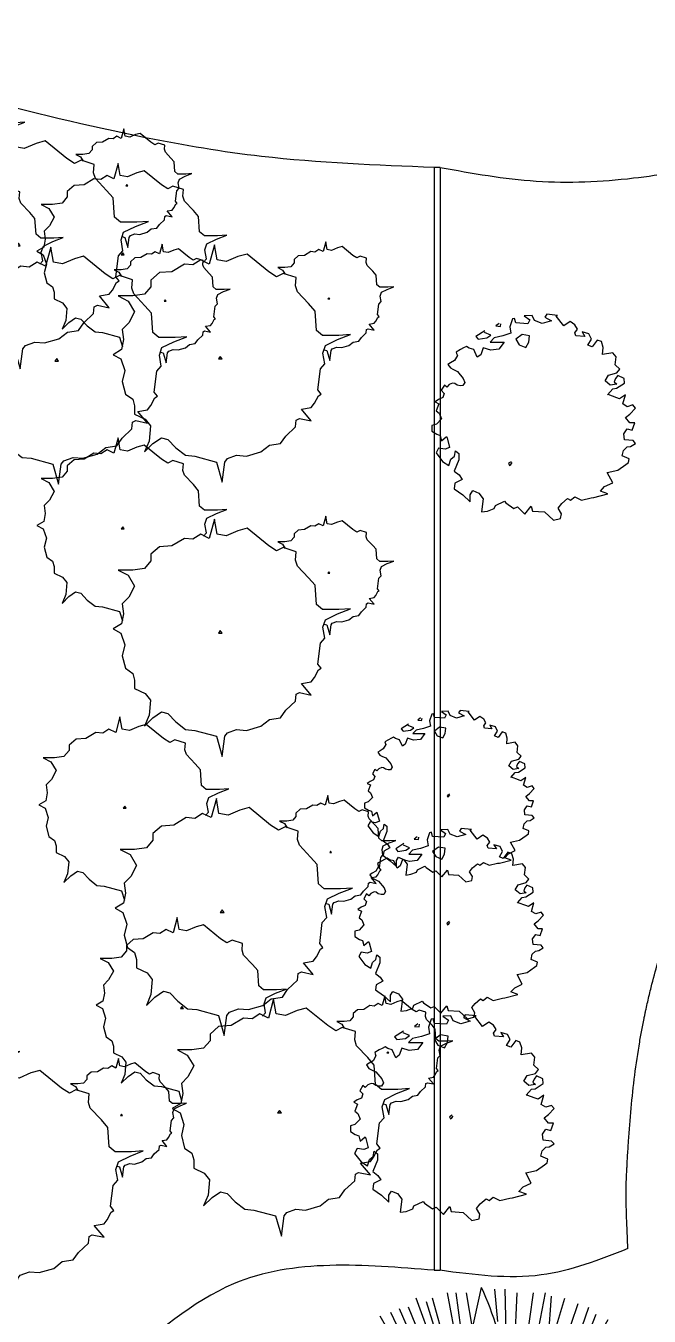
# Model space of a CAD drawing. Header units: millimetres. Extents: x -2023021 to 4454414, y -304659 to 993992.
# Drawn here: x 1525621 to 1541298, y 807687 to 840137 of the extents above; entities that cross this region are included whole.
import ezdxf

# ---------------------------------------------------------------- set-up
doc = ezdxf.new("R2010")
doc.units = ezdxf.units.MM
doc.header["$LTSCALE"] = 10
doc.header["$MEASUREMENT"] = 0
doc.layers.add('zelen', color=69, linetype='Continuous')

# ---------------------------------------------------------------- blocks, each defined once
blk = doc.blocks.new('K12-2')
at = {"linetype": 'Continuous'}
for p, q in [((-75.8, 221.1), (-83.8, 215.1)), ((-83.8, 215.1), (-72.9, 214.1)), ((-72.9, 214.1), (-71.7, 220.1)), ((-44.2, 231.8), (-50.5, 213.2)), ((-39.4, 233.2), (-44.2, 231.8)), ((-36.4, 222.2), (-39.4, 233.2)), ((-7.3, 220.3), (-36.4, 222.2)), ((2.7, 240.4), (-16, 239.4)), ((-16, 239.4), (-2.9, 229.8)), ((-2.9, 229.8), (-7.3, 220.3)), ((8.5, 228.4), (2.7, 240.4)), ((26.9, 221), (8.5, 228.4)), ((49, 227.3), (26.9, 221)), ((37.2, 242.9), (32.8, 236)), ((32.8, 236), (49, 227.3)), ((63.4, 239.9), (37.2, 242.9)), ((60, 238.5), (63.4, 239.9)), ((78.2, 215.1), (60, 238.5)), ((93.3, 225.4), (78.2, 215.1)), ((104.7, 218.1), (93.3, 225.4)), ((110.7, 207.7), (104.7, 218.1)), ((-110.2, 203.6), (-131.2, 190.2)), ((-131.2, 190.2), (-125.8, 183.5)), ((-125.8, 183.5), (-105.1, 186.5)), ((-111, 199.8), (-111, 199.8)), ((-95.4, 192.9), (-111, 199.8)), ((-105.1, 186.5), (-95.4, 192.9)), ((-88.1, 186.5), (-97.6, 176.8)), ((-67.3, 191.3), (-88.1, 186.5)), ((-47.9, 197.6), (-67.3, 191.3)), ((-50.5, 213.2), (-47.9, 197.6)), ((-21.4, 194.8), (-36.4, 183.8)), ((-3.9, 191.8), (-21.4, 194.8)), ((-5.4, 176.8), (-3.9, 191.8)), ((104.4, 199), (110.7, 207.7)), ((106.8, 191.8), (104.4, 199)), ((128.2, 190), (106.8, 191.8)), ((138, 196), (121.7, 200.8)), ((121.7, 200.8), (128.2, 190)), ((144, 183.5), (138, 196)), ((-167.8, 158.9), (-178.2, 152.9)), ((-160.5, 162.6), (-167.8, 158.9)), ((-153.5, 166), (-160.5, 162.6)), ((-147.4, 162.3), (-153.5, 166)), ((-136.5, 159.1), (-147.4, 162.3)), ((-127.8, 140.5), (-136.5, 159.1)), ((-113.7, 163.2), (-119.9, 146.4)), ((-96.1, 157.5), (-113.7, 163.2)), ((-97.6, 176.8), (-63.8, 176.4)), ((-76.3, 160), (-96.1, 157.5)), ((-63.8, 176.4), (-76.3, 160)), ((-36.4, 183.8), (-28.2, 170.2)), ((-28.2, 170.2), (-12.6, 163.9)), ((-12.6, 163.9), (-5.4, 176.8)), ((135.7, 169.7), (144, 183.5)), ((145.4, 165.6), (135.7, 169.7)), ((157.2, 181.4), (145.4, 165.6)), ((167.4, 177.8), (157.2, 181.4)), ((171.9, 163.7), (167.4, 177.8)), ((170.3, 147.4), (171.9, 163.7)), ((-191.6, 127.6), (-198.2, 123.6)), ((-198.2, 123.6), (-192.1, 115.1)), ((-182.4, 133.1), (-191.6, 127.6)), ((-175.4, 145), (-182.4, 133.1)), ((-178.2, 152.9), (-177.3, 149.7)), ((-177.3, 149.7), (-175.4, 145)), ((-119.9, 146.4), (-127.8, 140.5)), ((194.8, 151.5), (170.3, 147.4)), ((202.5, 141.9), (194.8, 151.5)), ((200.1, 122.9), (202.5, 141.9)), ((-192.1, 115.1), (-186.3, 111.9)), ((-186.3, 111.9), (-175.4, 106.9)), ((-175.4, 106.9), (-161.2, 90.2)), ((176.5, 84.7), (184.3, 97.8)), ((184.3, 97.8), (204.7, 103.2)), ((211.3, 112.1), (200.1, 122.9)), ((206.5, 96.9), (200.9, 89.6)), ((204.7, 103.2), (211.3, 112.1)), ((222, 90), (206.5, 96.9)), ((-206.4, 74.1), (-213.7, 61.9)), ((-213.7, 61.9), (-206.6, 54.3)), ((-200.8, 69.6), (-206.4, 74.1)), ((-195, 75.5), (-200.8, 69.6)), ((-186.7, 79.2), (-195, 75.5)), ((-181.6, 78.5), (-186.7, 79.2)), ((-176.1, 74.4), (-181.6, 78.5)), ((-169, 72.7), (-176.1, 74.4)), ((-162.2, 73), (-169, 72.7)), ((-157.4, 80.3), (-162.2, 73)), ((-161.2, 90.2), (-157.4, 80.3)), ((188.7, 74.2), (176.5, 84.7)), ((181.9, 50.9), (194.6, 65.4)), ((204.5, 76.7), (188.7, 74.2)), ((194.6, 65.4), (203.8, 66.6)), ((200.9, 89.6), (198.2, 82.4)), ((198.2, 82.4), (204.5, 76.7)), ((203.8, 66.6), (222.9, 79)), ((222.9, 79), (222, 90)), ((-220, 39.8), (-228.5, 34.3)), ((-228.5, 34.3), (-219.3, 29.9)), ((-210.1, 44.4), (-220, 39.8)), ((-206.6, 54.3), (-210.1, 44.4)), ((183.9, 51.6), (181.9, 50.9)), ((204, 44.2), (183.9, 51.6)), ((210.8, 41.9), (204, 44.2)), ((224.6, 50.9), (210.8, 41.9)), ((218.3, 29.3), (224.6, 50.9)), ((-219.3, 29.9), (-225.6, 12.9)), ((-225.6, 12.9), (-218.6, 7.6)), ((-218.6, 7.6), (-213, -5.8)), ((6.3, 3.5), (0, 0)), ((0, 0), (2, -5.3)), ((5.1, -2.8), (8, 1.4)), ((229, 22.6), (218.3, 29.3)), ((225.2, -3), (235.1, 5.3)), ((242.8, 27), (229, 22.6)), ((235.1, 5.3), (248.9, 19.4)), ((248.9, 19.4), (242.8, 27)), ((-236.1, -22.1), (-236.3, -35.7)), ((-225.4, -18.7), (-236.1, -22.1)), ((-213, -5.8), (-225.4, -18.7)), ((2, -5.3), (5.1, -2.8)), ((220.7, -41.4), (229, -30.1)), ((235.1, -15.6), (225.2, -3)), ((229, -30.1), (240.7, -33.2)), ((247, -15.6), (235.1, -15.6)), ((240.7, -33.2), (247, -15.6)), ((-236.3, -35.7), (-224.6, -42.8)), ((-224.6, -42.8), (-216.4, -45.4)), ((-216.4, -45.4), (-213.2, -58.2)), ((-213.2, -58.2), (-201.3, -48.3)), ((-201.3, -48.3), (-199.7, -51.6)), ((-199.7, -51.6), (-193.8, -74.2)), ((222.5, -56), (220.7, -41.4)), ((242.9, -58), (222.5, -56)), ((248.7, -64.5), (242.9, -58)), ((-220.3, -75.8), (-226.3, -87.3)), ((-226.3, -87.3), (-211, -107.5)), ((-204.7, -78.3), (-220.3, -75.8)), ((-193.8, -74.2), (-204.7, -78.3)), ((-182.1, -94.6), (-179.7, -82.4)), ((-179.7, -82.4), (-172.2, -88.4)), ((-172.2, -88.4), (-172.2, -103.4)), ((217.3, -94.4), (220, -81.1)), ((220, -81.1), (228.8, -72.8)), ((228.8, -72.8), (237.1, -71.8)), ((237.1, -71.8), (248.7, -64.5)), ((-211, -107.5), (-195.5, -117.2)), ((-195.5, -117.2), (-190.7, -102)), ((-190.7, -102), (-182.1, -94.6)), ((-172.2, -103.4), (-183.1, -130.3)), ((206.7, -128), (225.9, -114.4)), ((233.4, -101.5), (217.3, -94.4)), ((225.9, -114.4), (232.4, -110.3)), ((232.4, -110.3), (233.4, -101.5)), ((-183.1, -130.3), (-170.9, -139.7)), ((-164.2, -150.3), (-181.2, -159.5)), ((-170.9, -139.7), (-164.2, -150.3)), ((181.4, -133.6), (206.7, -128)), ((194.5, -158), (181.4, -133.6)), ((-181.2, -159.5), (-182.9, -172.4)), ((-182.9, -172.4), (-162.4, -187.2)), ((-144.7, -186.7), (-138.7, -177)), ((-138.7, -177), (-124.3, -183.3)), ((-124.3, -183.3), (-113.9, -196.4)), ((165.1, -178.2), (175.1, -167.4)), ((183.1, -184.9), (165.1, -178.2)), ((175.1, -167.4), (194.5, -158)), ((-162.4, -187.2), (-144.5, -203.3)), ((-144.5, -203.3), (-144.7, -186.7)), ((-113.9, -196.4), (-118.2, -227.7)), ((-87.6, -219.7), (-85, -212.5)), ((-85, -212.5), (-63.4, -202.2)), ((-63.4, -202.2), (-60, -206.3)), ((-60, -206.3), (-40.6, -219.2)), ((-15, -233), (0.7, -213.7)), ((0.7, -213.7), (3.4, -226.1)), ((64.3, -218.5), (72.9, -207.5)), ((72.9, -207.5), (86.9, -196)), ((86.9, -196), (93.8, -199.9)), ((93.8, -199.9), (104, -192)), ((104, -192), (119.8, -199.8)), ((119.8, -199.8), (143.5, -194.3)), ((143.5, -194.3), (149.6, -193.4)), ((149.6, -193.4), (183.1, -184.9)), ((-118.2, -227.7), (-103.4, -225.6)), ((-103.4, -225.6), (-87.6, -219.7)), ((-40.6, -219.2), (-32.1, -215.5)), ((-32.1, -215.5), (-15, -233)), ((3.4, -226.1), (32.3, -227.9)), ((32.3, -227.9), (53.2, -247.3)), ((53.2, -247.3), (70.2, -243.2)), ((72.2, -232.3), (64.3, -218.5)), ((70.2, -243.2), (72.2, -232.3))]:
    blk.add_line(p, q, dxfattribs=at)
blk = doc.blocks.new('Clump of Trees or Bushes - plan')
for points in [[(-10.993, 56.487), (-9.228, 58.426), (-10.144, 63.512), (-8.923, 67.033), (-3.43, 69.772), (2.673, 72.119), (-2.82, 71.728), (-10.449, 71.728), (-13.195, 74.075), (-13.806, 83.073), (-16.857, 86.594), (-22.045, 92.071), (-22.961, 94.81), (-22.656, 98.722), (-28.759, 100.678), (-31.811, 99.113), (-35.472, 101.461), (-45.543, 109.676), (-49.815, 108.503), (-55.308, 106.155), (-59.58, 106.938), (-60.801, 113.98), (-63.242, 104.982), (-67.209, 106.938), (-70.872, 104.59), (-74.839, 104.982), (-80.637, 101.461), (-86.435, 101.069), (-90.402, 97.548), (-90.402, 94.419), (-93.454, 90.898), (-98.947, 90.115), (-105.66, 90.115), (-101.083, 87.768), (-98.031, 82.682), (-100.778, 77.596), (-103.829, 74.466), (-103.219, 69.772), (-104.134, 65.077), (-108.102, 62.73), (-104.439, 60.774), (-102.609, 55.297), (-103.829, 50.211), (-102.303, 44.342), (-98.947, 41.995), (-98.031, 38.865), (-98.031, 34.953), (-93.148, 32.606), (-90.707, 29.476), (-91.317, 22.434), (-93.454, 17.348), (-89.487, 21.26), (-85.519, 23.999), (-82.468, 23.216), (-78.806, 19.304), (-74.228, 15.783), (-69.956, 15.392), (-59.886, 12.653), (-58.254, 7.074)], [(59.448, 5.262), (60.936, 4.858), (62.652, -1.011), (63.415, 4.858), (64.178, 5.836), (66.848, 6.814), (69.709, 6.569), (73.905, 7.792), (76.385, 9.748), (79.627, 10.237), (81.153, 12.438), (84.014, 15.127), (84.205, 17.084), (85.158, 17.573), (88.591, 16.839), (85.73, 20.262), (88.591, 20.751), (89.545, 21.974), (90.689, 24.174), (91.452, 24.663), (90.499, 25.886), (91.261, 31.999), (92.596, 33.466), (92.024, 36.645), (92.787, 38.845), (96.22, 40.557), (100.035, 42.024), (96.602, 41.779), (91.834, 41.779), (90.117, 43.246), (89.736, 48.871), (87.828, 51.071), (84.586, 54.494), (84.014, 56.206), (84.205, 58.651), (80.39, 59.873), (78.483, 58.895), (76.194, 60.362), (69.9, 65.497), (67.23, 64.764), (63.797, 63.297), (61.126, 63.786), (60.364, 68.187), (58.838, 62.563), (56.358, 63.786), (54.07, 62.319), (51.59, 62.563), (47.966, 60.362), (44.343, 60.118), (41.863, 57.917), (41.863, 55.961), (39.956, 53.761), (36.523, 53.272), (32.327, 53.272), (35.187, 51.805), (36.641, 49.381)]]:
    blk.add_lwpolyline(points)
for points in [[(-4.577, 66.508), (-7.629, 55.261), (-12.588, 57.706), (-17.166, 54.772), (-22.125, 55.261), (-29.372, 50.86), (-36.62, 50.371), (-41.579, 45.969), (-41.579, 42.057), (-45.393, 37.656), (-52.259, 36.678), (-60.651, 36.678), (-54.93, 33.743), (-51.115, 27.386), (-54.548, 21.029), (-58.363, 17.116), (-57.6, 11.248), (-58.744, 5.38), (-63.703, 2.446), (-59.126, 0), (-56.837, -6.846), (-58.363, -13.203), (-56.455, -20.539), (-52.259, -23.473), (-51.115, -27.385), (-51.115, -32.275), (-45.012, -35.21), (-41.96, -39.122), (-42.723, -47.924), (-45.393, -54.282), (-40.434, -49.391), (-35.475, -45.968), (-31.661, -46.946), (-27.083, -51.837), (-21.362, -56.238), (-16.021, -56.727), (-3.433, -60.15), (0, -71.887), (1.526, -60.15), (3.052, -58.194), (8.392, -56.238), (14.114, -56.727), (22.506, -54.282), (27.465, -50.369), (33.949, -49.391), (37.001, -44.99), (42.723, -39.611), (43.104, -35.699), (45.012, -34.721), (51.878, -36.188), (46.156, -29.341), (51.878, -28.363), (53.785, -25.918), (56.074, -21.517), (57.6, -20.539), (55.692, -18.094), (57.218, -5.868), (59.888, -2.934), (58.744, 3.424), (60.27, 7.825), (67.136, 11.248), (74.765, 14.182), (67.899, 13.693), (58.363, 13.693), (54.93, 16.627), (54.167, 27.875), (50.352, 32.276), (43.867, 39.123), (42.723, 42.546), (43.104, 47.436), (35.475, 49.882), (31.661, 47.925), (27.083, 50.86), (14.495, 61.129), (9.155, 59.662), (2.289, 56.728), (-3.052, 57.706)], [(-58.055, 61.947), (-58.97, 60.774), (-57.139, 60.774)], [(62.08, 35.667), (61.508, 34.933), (62.652, 34.933)], [(-1.144, 1.468), (-2.289, 0), (0, 0)]]:
    blk.add_lwpolyline(points, close=True)
blk = doc.blocks.new('T12')
for p, q in [((-0.1347, 0.5457), (-0.2532, 1.1696)), ((-0.1641, 0.8312), (-0.2091, 1.1696)), ((-0.1268, 0.9828), (-0.1572, 1.1696)), ((-0.0015, 1.0262), (-0.0162, 1.1872)), ((0.0435, 0.8042), (0.0357, 1.1872)), ((0.0435, 0.2249), (0.1767, 1.1696)), ((0.066, 0.5457), (0.0954, 1.1696)), ((0.0876, 0.4035), (0.2364, 1.1696)), ((-0.0231, 0.0475), (-0.446, 1.0979)), ((-0.1494, 0.4305), (-0.4088, 1.1426)), ((-0.0975, 0.2966), (-0.3569, 1.1249)), ((-0.1425, 0.4928), (-0.3276, 1.1426)), ((0.021, 0.1098), (0.3324, 1.1426)), ((0.1179, 0.2966), (0.3989, 1.1155)), ((0.2511, 0.9463), (0.2658, 1.152)), ((0.2589, 0.5375), (0.4518, 1.0979)), ((-0.2982, 0.5375), (-0.587, 1.0533)), ((-0.1425, 0.2519), (-0.5351, 1.0709)), ((-0.1494, 0.306), (-0.4911, 1.0897)), ((0.3324, 0.6702), (0.488, 1.0627)), ((0.3843, 0.7513), (0.5478, 1.0356)), ((-0.2835, 0.4834), (-0.6389, 0.9828)), ((0.4959, 0.8312), (0.5997, 1.0004)), ((-0.4764, 0.7149), (-0.6683, 0.9287)), ((0.629, 0.7948), (0.7181, 0.9205)), ((-0.6683, 0.6173), (-0.8465, 0.8394)), ((-0.6908, 0.7149), (-0.8024, 0.8488)), ((0.5331, 0.5633), (0.8151, 0.8394)), ((0.6222, 0.7243), (0.7485, 0.8841)), ((-0.6017, 0.5375), (-0.8612, 0.7948)), ((0.1023, 0.0921), (0.867, 0.7948)), ((-0.3873, 0.3142), (-0.9356, 0.7419)), ((0.2589, 0.2167), (0.911, 0.7325)), ((-0.3276, 0.2249), (-0.9806, 0.689)), ((0.0288, 0.0205), (0.9629, 0.6526)), ((-0.0681, 0.0557), (-1.01, 0.6173)), ((0.488, 0.2613), (0.9776, 0.6256)), ((0.5771, 0.2966), (1.0226, 0.5997)), ((-0.5949, 0.2613), (-1.0697, 0.5281)), ((-0.4911, 0.2519), (-1.0325, 0.5551)), ((-0.2316, 0.1192), (-1.0991, 0.4576)), ((0.3255, 0.1814), (1.0452, 0.501)), ((-0.2982, 0.1274), (-1.1138, 0.4035)), ((0.8219, 0.3412), (1.0373, 0.4388)), ((0.9414, 0.3412), (1.0745, 0.3859)), ((-0.6321, 0.1991), (-1.1363, 0.3412)), ((-0.7731, 0.2167), (-1.1588, 0.279)), ((-1.0766, 0.2167), (-1.1657, 0.2343)), ((0.9776, 0.1814), (1.1411, 0.2249)), ((0.7553, 0.1004), (1.1558, 0.1544)), ((-1.01, 0.0827), (-1.151, 0.1004)), ((0.6594, 0.0827), (1.1558, 0.1004)), ((-0.9356, 0.0557), (-1.1657, 0.0475)), ((-0.7055, -0.0148), (-1.151, 0.0028)), ((0.488, 0.0299), (1.1636, 0.0381)), ((-0.4911, -0.0148), (-1.1951, -0.1311)), ((-0.2757, -0.0324), (-1.1804, -0.2016)), ((-0.8024, -0.0324), (-1.1804, -0.0594)), ((-0.075, -0.0148), (-1.1432, -0.3003)), ((0.0357, -0.0418), (0.77, -0.8608)), ((0.1473, -0.0066), (1.1783, -0.05)), ((0.3774, -0.0594), (1.1783, -0.157)), ((-0.0906, -0.1217), (-0.7359, -0.9407)), ((-0.0231, -0.1123), (0.1023, -1.1639)), ((-0.446, -0.1664), (-1.1432, -0.345)), ((-0.3941, -0.157), (-1.106, -0.4155)), ((-0.3423, -0.1311), (-1.0697, -0.4954)), ((-0.0084, -0.157), (0.0357, -1.1545)), ((0.0063, -0.1311), (0.1767, -1.1545)), ((0.1473, -0.1311), (0.8366, -0.7985)), ((0.2217, -0.1664), (0.9189, -0.7362)), ((0.6369, -0.1393), (1.1558, -0.2192)), ((0.7407, -0.1758), (1.1039, -0.2815)), ((-0.0162, -0.2557), (-0.0015, -1.1545)), ((0.2658, -0.2192), (0.911, -0.8079)), ((-0.2835, -0.3179), (-0.7574, -0.9148)), ((-0.1866, -0.2909), (-0.684, -0.9407)), ((0.9257, -0.2815), (1.0892, -0.3179)), ((-0.6389, -0.3356), (-1.0325, -0.54)), ((-0.3354, -0.3626), (-0.7574, -0.8702)), ((-0.0309, -0.3262), (-0.0681, -1.1815)), ((0.2364, -0.3262), (0.7113, -0.9148)), ((0.2736, -0.3708), (0.6437, -0.9853)), ((0.5331, -0.345), (0.9629, -0.6916)), ((0.6516, -0.3802), (0.9776, -0.6469)), ((1.0001, -0.345), (1.0971, -0.3532)), ((-0.6987, -0.3884), (-1.0247, -0.594)), ((-0.3795, -0.3978), (-0.8171, -0.8337)), ((-0.2316, -0.3978), (-0.6242, -0.9947)), ((0.7632, -0.4155), (1.0226, -0.5846)), ((-0.261, -0.4695), (-0.5577, -1.0123)), ((0.1101, -0.4871), (0.2139, -1.1463)), ((0.9776, -0.4695), (1.0452, -0.513)), ((-0.7799, -0.6199), (-0.9062, -0.7456)), ((-0.684, -0.594), (-0.869, -0.7809)), ((-0.305, -0.6117), (-0.5126, -1.0394)), ((-0.0828, -0.6117), (-0.1719, -1.1369)), ((0.162, -0.6117), (0.2805, -1.1016)), ((-0.0681, -0.6645), (-0.1053, -1.1275)), ((-0.3197, -0.7186), (-0.4686, -1.0746)), ((0.2589, -0.8161), (0.3255, -1.1016)), ((0.4587, -0.8079), (0.5771, -1.0029)), ((0.3177, -0.896), (0.3774, -1.057)), ((-0.3648, -0.9583), (-0.4539, -1.1016)), ((-0.2091, -0.923), (-0.2463, -1.1463)), ((0.4734, -0.9501), (0.5037, -1.0394))]:
    blk.add_line(p, q)
for points in [[(-0.0139, 0.0114, -0.018232), (-0.0936, 0.2904, -0.024654), (-0.1347, 0.501, -0.00785), (-0.1671, 0.7541, -0.014321), (-0.1494, 0.8935), (-0.0828, 1.1954)], [(-0.0139, 0.0114, 0.025596), (0.0353, 0.3018, 0.037835), (0.0435, 0.501, 0.00676), (0.0332, 0.7157, 0.00961), (0.021, 0.8664, 0.051445), (-0.0045, 0.9904, 0.029602), (-0.0828, 1.1954)], [(-0.0136, 0.0111, 0.025596), (0.2089, 0.2041, 0.037835), (0.3418, 0.3528, 0.00676), (0.4702, 0.5252, 0.00961), (0.5565, 0.6493, 0.051445), (0.6155, 0.7612, 0.029602), (0.6853, 0.9694)], [(-0.0136, 0.0111, -0.018232), (0.102, 0.2772, -0.024654), (0.2041, 0.466, -0.00785), (0.3398, 0.682, -0.014321), (0.442, 0.7784), (0.6853, 0.9694)], [(-0.0128, 0.0121, 0.025596), (-0.1512, 0.2721, 0.037835), (-0.2664, 0.4348, 0.00676), (-0.4058, 0.5985, 0.00961), (-0.5075, 0.7104, 0.051445), (-0.6034, 0.7929, 0.029602), (-0.7907, 0.9074)], [(-0.0128, 0.0121, -0.018232), (-0.2463, 0.1843, -0.024654), (-0.4075, 0.326, -0.00785), (-0.5878, 0.5065, -0.014321), (-0.6589, 0.6277), (-0.7907, 0.9074)], [(-0.0048, 0.0132, -0.018232), (0.2536, 0.1453, -0.024654), (0.4524, 0.2262, -0.00785), (0.6944, 0.3069, -0.014321), (0.8346, 0.3164), (1.1437, 0.3094)], [(-0.0048, 0.0132, 0.025596), (0.2897, 0.021, 0.037835), (0.4868, 0.0514, 0.00676), (0.6954, 0.103, 0.00961), (0.841, 0.144, 0.051445), (0.9576, 0.193, 0.029602), (1.1437, 0.3094)], [(-0.0214, 0.0136, 0.025596), (-0.2976, 0.116, 0.037835), (-0.4919, 0.161, 0.00676), (-0.7048, 0.1908, 0.00961), (-0.8552, 0.2068, 0.051445), (-0.9817, 0.2048, 0.029602), (-1.1977, 0.1659)], [(-0.0214, 0.0136, -0.018232), (-0.3104, -0.0129, -0.024654), (-0.525, -0.0141, -0.00785), (-0.7797, 0.0011, -0.014321), (-0.9134, 0.0444), (-1.1977, 0.1659)], [(0.0001, 0.0131, 0.025596), (-0.1492, -0.2408, 0.037835), (-0.2276, -0.4241, 0.00676), (-0.2943, -0.6285, 0.00961), (-0.3364, -0.7737, 0.051445), (-0.3567, -0.8986, 0.029602), (-0.3564, -1.1181)], [(0.0001, 0.0131, -0.018232), (-0.0246, -0.276, -0.024654), (-0.0611, -0.4875, -0.00785), (-0.1207, -0.7355, -0.014321), (-0.1868, -0.8595), (-0.3564, -1.1181)], [(-0.014, 0.005, 0.025596), (0.0455, -0.2835, 0.037835), (0.1101, -0.4721, 0.00676), (0.1976, -0.6685, 0.00961), (0.2637, -0.8045, 0.051445), (0.3324, -0.9107, 0.029602), (0.4797, -1.0734)], [(-0.014, 0.005, -0.018232), (0.1615, -0.2261, -0.024654), (0.2762, -0.4075, -0.00785), (0.3982, -0.6315, -0.014321), (0.4322, -0.7679), (0.4797, -1.0734)], [(-0.0028, 0.0018, 0.025596), (0.2362, -0.1704, 0.037835), (0.4114, -0.2657, 0.00676), (0.6086, -0.3511, 0.00961), (0.7493, -0.4066, 0.051445), (0.8718, -0.4383, 0.029602), (1.0904, -0.4585)], [(-0.0028, 0.0018, -0.018232), (0.2828, -0.0497, -0.024654), (0.49, -0.1057, -0.00785), (0.7314, -0.1882, -0.014321), (0.8487, -0.2656), (1.0904, -0.4585)], [(0, -0.0051, 0.025596), (-0.2733, -0.115, 0.037835), (-0.4474, -0.2123, 0.00676), (-0.625, -0.3334, 0.00961), (-0.747, -0.4226, 0.051445), (-0.8393, -0.5092, 0.029602), (-0.9731, -0.6832)], [(0, -0.0051, -0.018232), (-0.1961, -0.2189, -0.024654), (-0.3542, -0.3641, -0.00785), (-0.5529, -0.5242, -0.014321), (-0.681, -0.5819), (-0.9731, -0.6832)]]:
    blk.add_lwpolyline(points, format="xyb")

msp = doc.modelspace()

# ---------------------------------------------------------------- linework, layer by layer
for p, q in [((1535893, 836576), (1535893, 808840)), ((1536043, 836576), (1535893, 836576)), ((1536043, 836576), (1536043, 808840)), ((1536043, 835377), (1536043, 835377)), ((1535893, 808840), (1536043, 808840))]:
    msp.add_line(p, q)
at = {"linetype": 'Continuous'}
for p, q in [((1537860, 832765), (1537793, 832569)), ((1537910, 832780), (1537860, 832765)), ((1537942, 832664), (1537910, 832780)), ((1538355, 832856), (1538158, 832845)), ((1538158, 832845), (1538296, 832744)), ((1538296, 832744), (1538249, 832643)), ((1538416, 832729), (1538355, 832856)), ((1538610, 832651), (1538416, 832729)), ((1538844, 832718), (1538610, 832651)), ((1538720, 832882), (1538673, 832809)), ((1538673, 832809), (1538844, 832718)), ((1538996, 832850), (1538720, 832882)), ((1538960, 832836), (1538996, 832850)), ((1539152, 832589), (1538960, 832836)), ((1539312, 832697), (1539152, 832589)), ((1539432, 832621), (1539312, 832697)), ((1537163, 832468), (1536940, 832326)), ((1537154, 832427), (1537154, 832427)), ((1537319, 832354), (1537154, 832427)), ((1537526, 832653), (1537441, 832589)), ((1537441, 832589), (1537556, 832578)), ((1537556, 832578), (1537569, 832641)), ((1537820, 832404), (1537616, 832337)), ((1537793, 832569), (1537820, 832404)), ((1538249, 832643), (1537942, 832664)), ((1538100, 832374), (1537942, 832259)), ((1538285, 832343), (1538100, 832374)), ((1539429, 832419), (1539495, 832511)), ((1539454, 832343), (1539429, 832419)), ((1539495, 832511), (1539432, 832621)), ((1539784, 832387), (1539612, 832438)), ((1539612, 832438), (1539680, 832324)), ((1539847, 832255), (1539784, 832387)), ((1536632, 832035), (1536554, 831995)), ((1536705, 832070), (1536632, 832035)), ((1536770, 832031), (1536705, 832070)), ((1536940, 832326), (1536998, 832255)), ((1536998, 832255), (1537217, 832287)), ((1537125, 832040), (1537061, 831863)), ((1537312, 831980), (1537125, 832040)), ((1537217, 832287), (1537319, 832354)), ((1537396, 832287), (1537296, 832184)), ((1537296, 832184), (1537653, 832180)), ((1537616, 832337), (1537396, 832287)), ((1537653, 832180), (1537520, 832007)), ((1537942, 832259), (1538028, 832115)), ((1538028, 832115), (1538194, 832048)), ((1538194, 832048), (1538269, 832184)), ((1538269, 832184), (1538285, 832343)), ((1539680, 832324), (1539454, 832343)), ((1539759, 832109), (1539847, 832255)), ((1539861, 832066), (1539759, 832109)), ((1539987, 832233), (1539861, 832066)), ((1540095, 832195), (1539987, 832233)), ((1540142, 832046), (1540095, 832195)), ((1540125, 831874), (1540142, 832046)), ((1536400, 831723), (1536303, 831665)), ((1536474, 831848), (1536400, 831723)), ((1536554, 831995), (1536445, 831932)), ((1536445, 831932), (1536454, 831898)), ((1536454, 831898), (1536474, 831848)), ((1536885, 831997), (1536770, 832031)), ((1536976, 831801), (1536885, 831997)), ((1537061, 831863), (1536976, 831801)), ((1537520, 832007), (1537312, 831980)), ((1540384, 831917), (1540125, 831874)), ((1540465, 831816), (1540384, 831917)), ((1540440, 831615), (1540465, 831816)), ((1536303, 831665), (1536233, 831622)), ((1536233, 831622), (1536298, 831532)), ((1536298, 831532), (1536359, 831499)), ((1536359, 831499), (1536474, 831447)), ((1536474, 831447), (1536624, 831269)), ((1540273, 831349), (1540488, 831407)), ((1540558, 831501), (1540440, 831615)), ((1540488, 831407), (1540558, 831501)), ((1536147, 831099), (1536070, 830971)), ((1536206, 831053), (1536147, 831099)), ((1536267, 831114), (1536206, 831053)), ((1536355, 831153), (1536267, 831114)), ((1536409, 831146), (1536355, 831153)), ((1536466, 831103), (1536409, 831146)), ((1536542, 831084), (1536466, 831103)), ((1536614, 831088), (1536542, 831084)), ((1536664, 831165), (1536614, 831088)), ((1536624, 831269), (1536664, 831165)), ((1540190, 831211), (1540273, 831349)), ((1540319, 831101), (1540190, 831211)), ((1540486, 831127), (1540319, 831101)), ((1540449, 831264), (1540420, 831187)), ((1540420, 831187), (1540486, 831127)), ((1540508, 831340), (1540449, 831264)), ((1540479, 831021), (1540680, 831152)), ((1540671, 831267), (1540508, 831340)), ((1540680, 831152), (1540671, 831267)), ((1536003, 830737), (1535914, 830679)), ((1536107, 830786), (1536003, 830737)), ((1536070, 830971), (1536145, 830890)), ((1536145, 830890), (1536107, 830786)), ((1540247, 830855), (1540382, 831008)), ((1540269, 830862), (1540247, 830855)), ((1540481, 830784), (1540269, 830862)), ((1540382, 831008), (1540479, 831021)), ((1540553, 830760), (1540481, 830784)), ((1540698, 830855), (1540553, 830760)), ((1540632, 830627), (1540698, 830855)), ((1535914, 830679), (1536010, 830633)), ((1536010, 830633), (1535944, 830453)), ((1535944, 830453), (1536018, 830397)), ((1540745, 830556), (1540632, 830627)), ((1540890, 830603), (1540745, 830556)), ((1540809, 830373), (1540955, 830522)), ((1540955, 830522), (1540890, 830603)), ((1535946, 830119), (1535833, 830084)), ((1536077, 830255), (1535946, 830119)), ((1536018, 830397), (1536077, 830255)), ((1540705, 830285), (1540809, 830373)), ((1540809, 830153), (1540705, 830285)), ((1540935, 830153), (1540809, 830153)), ((1540869, 829966), (1540935, 830153)), ((1535833, 830084), (1535831, 829940)), ((1535831, 829940), (1535955, 829865)), ((1535955, 829865), (1536041, 829837)), ((1536041, 829837), (1536075, 829703)), ((1536075, 829703), (1536201, 829807)), ((1536201, 829807), (1536217, 829772)), ((1536217, 829772), (1536280, 829533)), ((1540657, 829880), (1540745, 830000)), ((1540677, 829725), (1540657, 829880)), ((1540745, 830000), (1540869, 829966)), ((1536000, 829516), (1535937, 829395)), ((1536165, 829490), (1536000, 829516)), ((1536280, 829533), (1536165, 829490)), ((1536404, 829318), (1536429, 829447)), ((1536429, 829447), (1536508, 829384)), ((1540621, 829320), (1540650, 829460)), ((1540650, 829460), (1540743, 829548)), ((1540892, 829705), (1540677, 829725)), ((1540743, 829548), (1540831, 829559)), ((1540831, 829559), (1540953, 829636)), ((1540953, 829636), (1540892, 829705)), ((1535937, 829395), (1536098, 829182)), ((1536098, 829182), (1536262, 829079)), ((1536262, 829079), (1536312, 829240)), ((1536312, 829240), (1536404, 829318)), ((1536508, 829225), (1536393, 828941)), ((1536508, 829384), (1536508, 829225)), ((1540791, 829246), (1540621, 829320)), ((1540712, 829109), (1540781, 829152)), ((1540781, 829152), (1540791, 829246)), ((1536393, 828941), (1536522, 828842)), ((1536522, 828842), (1536592, 828730)), ((1540242, 828906), (1540510, 828965)), ((1540380, 828648), (1540242, 828906)), ((1540510, 828965), (1540712, 829109)), ((1536413, 828633), (1536395, 828497)), ((1536395, 828497), (1536612, 828340)), ((1536592, 828730), (1536413, 828633)), ((1540070, 828435), (1540176, 828549)), ((1540176, 828549), (1540380, 828648)), ((1536612, 828340), (1536800, 828170)), ((1536799, 828346), (1536861, 828448)), ((1536800, 828170), (1536799, 828346)), ((1536861, 828448), (1537014, 828381)), ((1537014, 828381), (1537124, 828243)), ((1537124, 828243), (1537079, 827913)), ((1537429, 828073), (1537657, 828181)), ((1537657, 828181), (1537693, 828138)), ((1539097, 828125), (1539244, 828247)), ((1539244, 828247), (1539317, 828206)), ((1539317, 828206), (1539425, 828290)), ((1539425, 828290), (1539592, 828208)), ((1539592, 828208), (1539842, 828265)), ((1539842, 828265), (1539906, 828275)), ((1539906, 828275), (1540260, 828364)), ((1540260, 828364), (1540070, 828435)), ((1537079, 827913), (1537235, 827935)), ((1537235, 827935), (1537402, 827997)), ((1537402, 827997), (1537429, 828073)), ((1537693, 828138), (1537897, 828002)), ((1537897, 828002), (1537987, 828041)), ((1537987, 828041), (1538168, 827857)), ((1538168, 827857), (1538334, 828060)), ((1538334, 828060), (1538362, 827929)), ((1538362, 827929), (1538668, 827911)), ((1538668, 827911), (1538888, 827705)), ((1539005, 828010), (1539097, 828125)), ((1539089, 827864), (1539005, 828010)), ((1539068, 827748), (1539089, 827864)), ((1538888, 827705), (1539068, 827748))]:
    msp.add_line(p, q, dxfattribs=at)
msp.add_lwpolyline([(1537830, 829173), (1537763, 829136), (1537785, 829080), (1537817, 829106), (1537848, 829151)], dxfattribs=at)
for points, knots in [([(1535893, 836576), (1534443, 836631), (1532006, 836723), (1528134, 837374), (1524249, 838344), (1519305, 839558), (1511689, 841229), (1500992, 844357), (1492090, 846066), (1487316, 847039)], [0, 0, 0, 0, 4350.331225, 7307.035646, 11757.963323, 16358.700806, 22581.2468, 35145.002511, 49758.642477, 49758.642477, 49758.642477, 49758.642477]), ([(1540761, 809386), (1540708, 810765), (1540712, 810857), (1540720, 811025), (1540723, 811100), (1540729, 811216), (1540731, 811257), (1540734, 811331), (1540736, 811364), (1540739, 811429), (1540741, 811462), (1540746, 811560), (1540750, 811626), (1540761, 811822), (1540770, 811954), (1540797, 812361), (1540819, 812638), (1540871, 813192), (1540901, 813470), (1540971, 814026), (1541012, 814304), (1541069, 814639), (1541078, 814695), (1541108, 814862), (1541129, 814974), (1541157, 815113), (1541162, 815140), (1541172, 815186), (1541176, 815205), (1541183, 815239), (1541186, 815255), (1541192, 815285), (1541196, 815301), (1541205, 815347), (1541212, 815378), (1541232, 815470), (1541246, 815531), (1541288, 815714), (1541317, 815835), (1541400, 816165), (1541456, 816372), (1541571, 816783), (1541631, 816987), (1541753, 817392), (1541816, 817593), (1541942, 817992), (1542006, 818191), (1542133, 818586), (1542197, 818782), (1542322, 819174), (1542384, 819369), (1542449, 819577), (1542453, 819591), (1542461, 819616), (1542465, 819628), (1542472, 819651), (1542475, 819662), (1542486, 819697), (1542493, 819720), (1542514, 819789), (1542529, 819836), (1542571, 819975), (1542599, 820069), (1542680, 820336), (1542732, 820511), (1542838, 820863), (1542892, 821041), (1543002, 821396), (1543058, 821574), (1543176, 821932), (1543236, 822111), (1543363, 822469), (1543429, 822649), (1543569, 823006), (1543643, 823185), (1543798, 823540), (1543880, 823717), (1543986, 823931), (1544005, 823968), (1544032, 824021), (1544040, 824036), (1544055, 824064), (1544061, 824077), (1544082, 824117), (1544096, 824144), (1544140, 824225), (1544169, 824279), (1544258, 824440), (1544318, 824545), (1544442, 824753), (1544505, 824856), (1544661, 825103), (1544754, 825245), (1544944, 825526), (1545041, 825665), (1545236, 825938), (1545334, 826074), (1545532, 826341), (1545631, 826473), (1545830, 826736), (1545929, 826866), (1546126, 827125), (1546224, 827254), (1546419, 827510), (1546515, 827638), (1546621, 827782), (1546633, 827798), (1546653, 827824), (1546660, 827834), (1546683, 827865), (1546698, 827885), (1546728, 827926), (1546743, 827946), (1546788, 828008), (1546818, 828049), (1546908, 828173), (1546968, 828257), (1547149, 828510), (1547271, 828683), (1547515, 829030), (1547638, 829204), (1547885, 829555), (1548009, 829731), (1548261, 830082), (1548389, 830258), (1548649, 830609), (1548782, 830784), (1549052, 831131), (1549191, 831303), (1549475, 831644), (1549620, 831812), (1549896, 832117), (1550025, 832254), (1550289, 832523), (1550425, 832656), (1550704, 832915), (1550848, 833042), (1551143, 833289), (1551295, 833409), (1551466, 833536), (1551480, 833547), (1551504, 833564), (1551514, 833571), (1551532, 833584), (1551540, 833591), (1551557, 833603), (1551566, 833609), (1551591, 833627), (1551608, 833640), (1551660, 833676), (1551694, 833700), (1551797, 833771), (1551865, 833818), (1552042, 833935), (1552151, 834004), (1552368, 834139), (1552476, 834205), (1552693, 834334), (1552800, 834397), (1553015, 834521), (1553121, 834582), (1553332, 834702), (1553436, 834762), (1553643, 834881), (1553744, 834939), (1553945, 835057), (1554044, 835116), (1554237, 835234), (1554332, 835293), (1554517, 835412), (1554608, 835472), (1554784, 835593), (1554869, 835654), (1555035, 835778), (1555115, 835841), (1555255, 835956), (1555315, 836008), (1555433, 836114), (1555490, 836168), (1555599, 836277), (1555652, 836333), (1555713, 836401), (1555724, 836412), (1555754, 836447), (1555774, 836470), (1555804, 836506), (1555814, 836518), (1555830, 836538), (1555836, 836545), (1555848, 836560), (1555854, 836568), (1555860, 836575), (1555860, 836575), (1555860, 836576)], [0, 0, 0, 0, 2562.523836, 2562.523836, 2783.053407, 2783.053407, 2904.339792, 2904.339792, 3000.442465, 3000.442465, 3096.545137, 3096.545137, 3288.750482, 3288.750482, 3673.161171, 3673.161171, 4476.589252, 4476.589252, 5280.017333, 5280.017333, 6083.445413, 6083.445413, 6244.797168, 6244.797168, 6567.500678, 6567.500678, 6645.604109, 6645.604109, 6700.570085, 6700.570085, 6745.117446, 6745.117446, 6789.664808, 6789.664808, 6878.75953, 6878.75953, 7056.948974, 7056.948974, 7413.327864, 7413.327864, 8031.863747, 8031.863747, 8650.39963, 8650.39963, 9268.935513, 9268.935513, 9887.471396, 9887.471396, 10506.00728, 10506.00728, 11124.543163, 11124.543163, 11168.363314, 11168.363314, 11205.023369, 11205.023369, 11241.683424, 11241.683424, 11315.003534, 11315.003534, 11461.643754, 11461.643754, 11754.924194, 11754.924194, 12297.185013, 12297.185013, 12839.445831, 12839.445831, 13381.706649, 13381.706649, 13923.967467, 13923.967467, 14466.228285, 14466.228285, 15008.489103, 15008.489103, 15550.749921, 15550.749921, 15667.157186, 15667.157186, 15714.188382, 15714.188382, 15753.836245, 15753.836245, 15838.514762, 15838.514762, 16007.871797, 16007.871797, 16346.585868, 16346.585868, 16685.299938, 16685.299938, 17168.436548, 17168.436548, 17651.573159, 17651.573159, 18134.709769, 18134.709769, 18617.84638, 18617.84638, 19100.98299, 19100.98299, 19584.119601, 19584.119601, 20067.256211, 20067.256211, 20127.500312, 20127.500312, 20166.122815, 20166.122815, 20243.36782, 20243.36782, 20320.612825, 20320.612825, 20475.102835, 20475.102835, 20784.082855, 20784.082855, 21413.510321, 21413.510321, 22042.937786, 22042.937786, 22672.365252, 22672.365252, 23301.792717, 23301.792717, 23931.220183, 23931.220183, 24560.647649, 24560.647649, 25190.075114, 25190.075114, 25716.893592, 25716.893592, 26243.71207, 26243.71207, 26770.530547, 26770.530547, 27297.349025, 27297.349025, 27344.583858, 27344.583858, 27376.867395, 27376.867395, 27405.164037, 27405.164037, 27433.460679, 27433.460679, 27490.053964, 27490.053964, 27603.240532, 27603.240532, 27829.613669, 27829.613669, 28185.323504, 28185.323504, 28541.03334, 28541.03334, 28896.743176, 28896.743176, 29252.453011, 29252.453011, 29608.162847, 29608.162847, 29963.872682, 29963.872682, 30319.582518, 30319.582518, 30675.292353, 30675.292353, 31031.002189, 31031.002189, 31386.712024, 31386.712024, 31742.42186, 31742.42186, 32030.950107, 32030.950107, 32319.478354, 32319.478354, 32608.006601, 32608.006601, 32666.983059, 32666.983059, 32784.935975, 32784.935975, 32845.575155, 32845.575155, 32881.830904, 32881.830904, 32918.086653, 32918.086653, 32918.927677, 32918.927677, 32918.927677, 32918.927677]), ([(1535893, 808840), (1534120, 808987), (1531120, 809235), (1527003, 805555), (1520999, 801821), (1515160, 795153), (1504538, 790223), (1495376, 787455), (1488802, 785263), (1487316, 784765)], [0, 0, 0, 0, 5058.501791, 8557.369829, 15881.718845, 26503.86908, 34486.732742, 50579.814726, 55280.085156, 55280.085156, 55280.085156, 55280.085156])]:
    msp.add_open_spline(points, degree=3, knots=knots)
for points in [[(1536043, 836576), (1538459, 836232), (1540902, 836310), (1542986, 836545), (1545931, 836451), (1548421, 836639), (1553195, 836518), (1555860, 836576), (1557087, 836576), (1559477, 836566), (1563601, 837192), (1568100, 836207), (1572903, 836788), (1577504, 836712), (1580739, 836576), (1582755, 836576), (1590486, 836353), (1594477, 836576), (1603482, 836094), (1608719, 836934), (1614796, 836869), (1620151, 836576)], [(1540761, 809386), (1538584, 808723), (1536043, 808840)]]:
    msp.add_spline(points, degree=3)

# ---------------------------------------------------------------- block references
at = {"xscale": 5048.356903440827, "yscale": 5048.356903440827, "zscale": 5048.356903440827}
msp.add_blockref('T12', (1537500, 802372), dxfattribs=at)
at = {"layer": 'zelen'}
for name, p, xscale, yscale, zscale in [('Clump of Trees or Bushes - plan', (1525483, 834608), 43.11638107232748, 43.11638107232748, 43.11638107232748), ('Clump of Trees or Bushes - plan', (1526447, 831706), 43.11638107232748, 43.11638107232748, 43.11638107232748), ('Clump of Trees or Bushes - plan', (1530562, 831761), 43.11638107232748, 43.11638107232748, 43.11638107232748), ('Clump of Trees or Bushes - plan', (1530562, 824865), 43.11638107232748, 43.11638107232748, 43.11638107232748), ('Clump of Trees or Bushes - plan', (1530611, 817841), 43.11638107232748, 43.11638107232748, 43.11638107232748), ('K12-2', (1536217, 820785), 8.798345817565764, 8.798345817565764, 8.798345817565764), ('K12-2', (1536206, 817581), 9.769345983366195, 9.769345983366195, 9.769345983366195), ('Clump of Trees or Bushes - plan', (1532050, 812800), 43.11638107232748, 43.11638107232748, 43.11638107232748), ('Clump of Trees or Bushes - plan', (1525352, 811230), 43.11638107232748, 43.11638107232748, 43.11638107232748), ('K12-2', (1536280, 812704), 10.5608447569943, 10.5608447569943, 10.5608447569943)]:
    msp.add_blockref(name, p, dxfattribs=dict(at, xscale=xscale, yscale=yscale, zscale=zscale))

doc.saveas('drawing.dxf')
